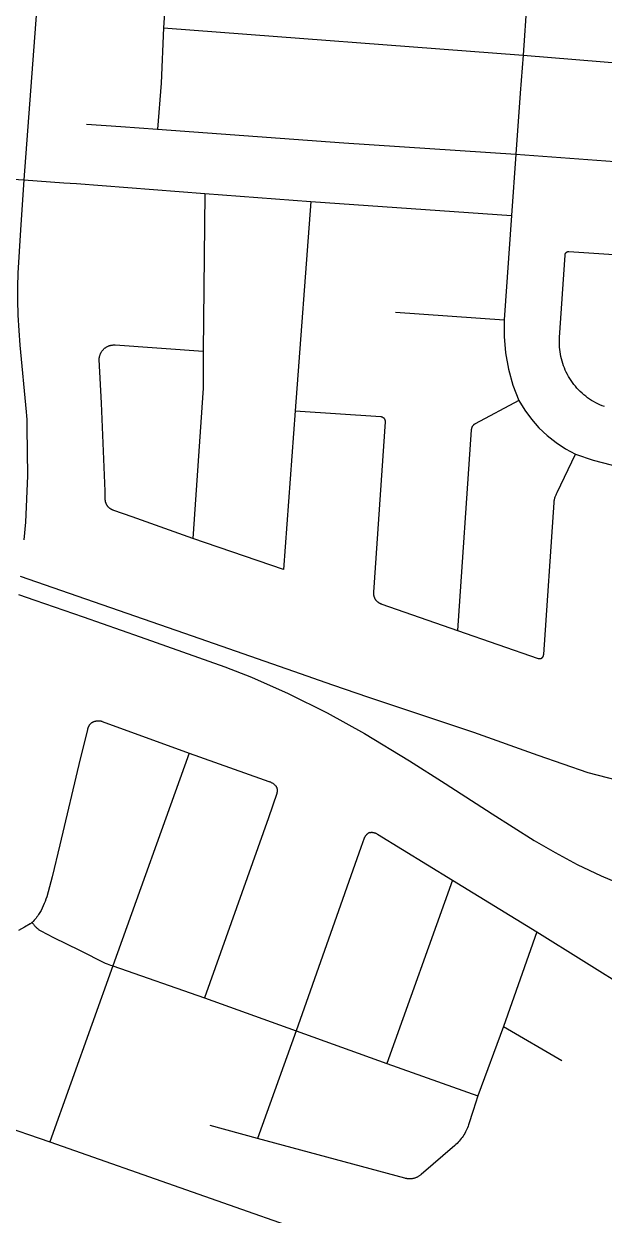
# Model space of a CAD drawing. Header units: inches. Extents: x 326453 to 344102, y 4677180 to 4689621.
# Drawn here: x 336702 to 337211, y 4678540 to 4679584 of the extents above; entities that cross this region are included whole.
import ezdxf

# ---------------------------------------------------------------- set-up
doc = ezdxf.new("R2010")
doc.units = ezdxf.units.IN
doc.header["$MEASUREMENT"] = 0
doc.layers.add('Street_Centreline', color=7, linetype='Continuous')

msp = doc.modelspace()

# ---------------------------------------------------------------- linework, layer by layer
at = {"layer": 'Street_Centreline'}
for p, q in [((336720.3822, 4679692.155), (336702.2771, 4679447.1313)), ((336824.6094, 4679580.2867), (337139.8729, 4679556.5339)), ((337133.5482, 4679469.6224), (337129.6511, 4679416.0709)), ((336636.093, 4679451.7895), (336702.2771, 4679447.1313)), ((336860.8868, 4679435.2956), (336859.54, 4679297.1186)), ((336860.8868, 4679435.2956), (336953.7239, 4679428.1138)), ((336953.7239, 4679428.1138), (336940.0417, 4679244.8864)), ((336953.7239, 4679428.1138), (337129.6511, 4679416.0709)), ((337129.6511, 4679416.0709), (337123.3794, 4679324.4514)), ((337028.0281, 4679331.2503), (337123.3794, 4679324.4514)), ((336847.1292, 4678944.7583), (336780.1718, 4678758.4072)), ((337078.0999, 4678833.528), (337020.5832, 4678672.9137)), ((337078.0999, 4678833.528), (337151.9087, 4678788.301)), ((337151.9087, 4678788.301), (337122.8378, 4678705.4615)), ((337151.9087, 4678788.301), (337240.8269, 4678732.7571)), ((336780.1718, 4678758.4072), (336725.1644, 4678604.4016)), ((336780.1718, 4678758.4072), (336860.6806, 4678730.3957)), ((336860.6806, 4678730.3957), (336940.869, 4678701.4673)), ((336940.869, 4678701.4673), (336907.0293, 4678607.1259)), ((336940.869, 4678701.4673), (337020.5832, 4678672.9137)), ((337122.8378, 4678705.4615), (337100.2846, 4678644.4735)), ((337122.8378, 4678705.4615), (337173.8573, 4678675.5821)), ((337020.5832, 4678672.9137), (337100.2846, 4678644.4735)), ((336634.0709, 4678635.1619), (336725.1644, 4678604.4016)), ((336907.0293, 4678607.1259), (336865.6167, 4678618.5887)), ((336725.1644, 4678604.4016), (337028.102, 4678498.0941))]:
    msp.add_line(p, q, dxfattribs=at)
for points in [[(336830.8549, 4679667.5058), (336828.0194, 4679627.9073), (336824.6094, 4679580.2867)], [(337146.2809, 4679644.506), (337143.302, 4679603.6551), (337139.8729, 4679556.5339)], [(336824.6094, 4679580.2867), (336822.5298, 4679531.9423), (336819.5482, 4679491.5519)], [(337139.8729, 4679556.5339), (337137.4452, 4679523.1739), (337133.5482, 4679469.6224)], [(337139.8729, 4679556.5339), (337395.7535, 4679535.5607), (337433.5032, 4679532.6552)], [(336757.2062, 4679496.1136), (336787.1871, 4679493.9191), (336819.5482, 4679491.5519)], [(336819.5482, 4679491.5519), (336982.8236, 4679479.6082), (337133.5482, 4679469.6224)], [(337133.5482, 4679469.6224), (337346.5194, 4679453.8684), (337328.1113, 4679187.5138)], [(336702.2771, 4679447.1313), (336699.181, 4679403.3502), (336697.0192, 4679365.436), (336696.6766, 4679353.5513), (336696.6785, 4679341.6617), (336697.0354, 4679328.4946), (336697.7199, 4679315.3405), (336698.7316, 4679302.2076), (336704.3272, 4679243.9707), (336704.6256, 4679240.5379), (336704.8173, 4679237.0975), (336704.902, 4679233.6528), (336704.8797, 4679230.2071), (336705.3359, 4679187.9024), (336703.7279, 4679147.2404), (336702.1846, 4679131.6402)], [(336702.2771, 4679447.1313), (336737.254, 4679444.6287), (336748.4756, 4679443.8654), (336860.8868, 4679435.2956)], [(337211.2529, 4679248.5064), (337209.2992, 4679249.2562), (337207.3728, 4679250.0737), (337205.4761, 4679250.9578), (337203.6114, 4679251.9076), (337201.7809, 4679252.9217), (337199.9869, 4679253.9991), (337198.2315, 4679255.1383), (337196.5169, 4679256.3381), (337194.8452, 4679257.5969), (337193.2184, 4679258.9133), (337191.6385, 4679260.2855), (337190.1074, 4679261.712), (337188.6269, 4679263.191), (337187.1989, 4679264.7208), (337185.8251, 4679266.2993), (337184.5072, 4679267.9249), (337183.2468, 4679269.5953), (337182.0454, 4679271.3088), (337180.9044, 4679273.063), (337179.8253, 4679274.856), (337178.8093, 4679276.6855), (337177.8578, 4679278.5493), (337176.9718, 4679280.4452), (337176.1525, 4679282.3708), (337175.4008, 4679284.3238), (337174.7176, 4679286.3018), (337174.1039, 4679288.3024), (337173.5602, 4679290.3232), (337173.0874, 4679292.3617), (337172.6858, 4679294.4155), (337172.3562, 4679296.482), (337172.0988, 4679298.5588), (337171.9139, 4679300.6433), (337171.8019, 4679302.733), (337171.7627, 4679304.8252), (337171.7966, 4679306.9176), (337171.9034, 4679309.0076), (337176.8606, 4679381.2861), (337176.8593, 4679381.3943), (337176.8617, 4679381.5025), (337176.8679, 4679381.6106), (337176.8779, 4679381.7183), (337176.8916, 4679381.8257), (337176.909, 4679381.9325), (337176.9301, 4679382.0386), (337176.9549, 4679382.144), (337176.9833, 4679382.2484), (337177.0153, 4679382.3518), (337177.0509, 4679382.454), (337177.0901, 4679382.5549), (337177.1327, 4679382.6544), (337177.1788, 4679382.7523), (337177.2282, 4679382.8486), (337177.2809, 4679382.9431), (337177.3369, 4679383.0357), (337177.3961, 4679383.1263), (337177.4584, 4679383.2148), (337177.5238, 4679383.3011), (337177.592, 4679383.385), (337177.6632, 4679383.4666), (337177.7372, 4679383.5456), (337177.8138, 4679383.622), (337177.8931, 4679383.6957), (337177.9749, 4679383.7666), (337178.0591, 4679383.8346), (337178.1456, 4679383.8996), (337178.2343, 4679383.9616), (337178.3251, 4679384.0205), (337178.4179, 4679384.0761), (337178.5126, 4679384.1286), (337178.609, 4679384.1777), (337178.7071, 4679384.2234), (337178.8067, 4679384.2657), (337178.9078, 4679384.3045), (337179.0101, 4679384.3397), (337179.1136, 4679384.3714), (337179.2181, 4679384.3995), (337179.3235, 4679384.4239), (337179.4298, 4679384.4446), (337179.5366, 4679384.4617), (337179.644, 4679384.475), (337179.7518, 4679384.4846), (337179.8599, 4679384.4904), (337179.9681, 4679384.4924), (337180.0763, 4679384.4907), (337180.1844, 4679384.4853), (337258.6169, 4679379.1585)], [(337123.3794, 4679324.4514), (337123.2941, 4679309.9887), (337124.5528, 4679295.5805), (337127.1447, 4679281.3517), (337131.0474, 4679267.4252), (337136.2271, 4679253.9215)], [(336850.3234, 4679133.0356), (336797.3336, 4679152.0498), (336781.0117, 4679157.6239), (336780.6781, 4679157.7275), (336780.3483, 4679157.8424), (336780.0226, 4679157.9685), (336779.7013, 4679158.1057), (336779.385, 4679158.2537), (336779.0738, 4679158.4123), (336778.7682, 4679158.5815), (336778.4686, 4679158.761), (336778.1752, 4679158.9506), (336777.8885, 4679159.1501), (336777.6088, 4679159.3593), (336777.3363, 4679159.5778), (336777.0714, 4679159.8055), (336776.8145, 4679160.0421), (336776.5658, 4679160.2873), (336776.3255, 4679160.5408), (336776.094, 4679160.8024), (336775.8716, 4679161.0717), (336775.6585, 4679161.3485), (336775.4549, 4679161.6323), (336775.2611, 4679161.9229), (336775.0773, 4679162.2199), (336774.9038, 4679162.523), (336774.7407, 4679162.8319), (336774.5882, 4679163.1461), (336774.4464, 4679163.4654), (336774.3157, 4679163.7892), (336774.196, 4679164.1174), (336774.0876, 4679164.4494), (336773.9906, 4679164.785), (336773.905, 4679165.1236), (336773.8311, 4679165.465), (336773.7688, 4679165.8087), (336773.7183, 4679166.1543), (336773.6795, 4679166.5014), (336773.6526, 4679166.8497), (336773.6376, 4679167.1986), (336773.4501, 4679174.4165), (336770.2891, 4679251.4709), (336768.3411, 4679289.8477), (336768.3584, 4679290.2943), (336768.3912, 4679290.74), (336768.4393, 4679291.1843), (336768.5026, 4679291.6268), (336768.5811, 4679292.0668), (336768.6748, 4679292.5038), (336768.7834, 4679292.9373), (336768.9069, 4679293.3668), (336769.0452, 4679293.7919), (336769.1979, 4679294.2119), (336769.3651, 4679294.6264), (336769.5464, 4679295.0349), (336769.7417, 4679295.4369), (336769.9507, 4679295.832), (336770.1732, 4679296.2196), (336770.4089, 4679296.5993), (336770.6576, 4679296.9707), (336770.9188, 4679297.3333), (336771.1925, 4679297.6867), (336771.4781, 4679298.0305), (336771.7754, 4679298.3642), (336772.084, 4679298.6875), (336772.4035, 4679299), (336772.7337, 4679299.3013), (336773.074, 4679299.591), (336773.4241, 4679299.8689), (336773.7835, 4679300.1345), (336774.1519, 4679300.3876), (336774.5288, 4679300.6278), (336774.9137, 4679300.855), (336775.3062, 4679301.0687), (336775.7058, 4679301.2688), (336776.1121, 4679301.455), (336776.5246, 4679301.6272), (336776.9428, 4679301.785), (336777.3661, 4679301.9283), (336777.7941, 4679302.0569), (336778.2263, 4679302.1708), (336778.6622, 4679302.2697), (336779.1012, 4679302.3535), (336779.5428, 4679302.4222), (336779.9866, 4679302.4756), (336780.4319, 4679302.5137), (336780.8782, 4679302.5364), (336781.3251, 4679302.5438), (336781.772, 4679302.5357), (336782.2183, 4679302.5123), (336859.54, 4679297.1186)], [(336859.54, 4679297.1186), (336859.5017, 4679264.5742), (336850.3234, 4679133.0356)], [(337136.2271, 4679253.9215), (337097.827, 4679233.3169), (337097.6349, 4679233.2094), (337097.4467, 4679233.0953), (337097.2626, 4679232.9747), (337097.0828, 4679232.8478), (337096.9075, 4679232.7146), (337096.737, 4679232.5755), (337096.5713, 4679232.4305), (337096.4109, 4679232.2799), (337096.2558, 4679232.1237), (337096.1062, 4679231.9623), (337095.9623, 4679231.7957), (337095.8243, 4679231.6242), (337095.6924, 4679231.448), (337095.5667, 4679231.2674), (337095.4473, 4679231.0825), (337095.3344, 4679230.8935), (337095.2282, 4679230.7007), (337095.1288, 4679230.5043), (337095.0363, 4679230.3046), (337094.9507, 4679230.1018), (337094.8723, 4679229.8962), (337094.8011, 4679229.6879), (337094.7372, 4679229.4773), (337094.6806, 4679229.2646), (337094.6315, 4679229.05), (337094.5899, 4679228.8339), (337094.5558, 4679228.6165), (337094.5293, 4679228.398), (337094.5105, 4679228.1787), (337082.4729, 4679052.4106)], [(337136.2271, 4679253.9215), (337141.3438, 4679245.3965), (337147.2147, 4679237.3724), (337153.7911, 4679229.9154), (337161.0185, 4679223.0876), (337168.837, 4679216.9454), (337177.1817, 4679211.5399), (337185.9836, 4679206.9158)], [(336940.0417, 4679244.8863), (336929.8676, 4679105.8092), (336850.3234, 4679133.0356)], [(336940.0417, 4679244.8864), (337015.1285, 4679239.7762), (337015.2703, 4679239.7641), (337015.4117, 4679239.7471), (337015.5524, 4679239.7252), (337015.6922, 4679239.6984), (337015.8311, 4679239.6669), (337015.9687, 4679239.6305), (337016.105, 4679239.5895), (337016.2399, 4679239.5437), (337016.373, 4679239.4933), (337016.5044, 4679239.4383), (337016.6337, 4679239.3789), (337016.7609, 4679239.315), (337016.8859, 4679239.2467), (337017.0084, 4679239.1741), (337017.1283, 4679239.0974), (337017.2455, 4679239.0166), (337017.3599, 4679238.9317), (337017.4712, 4679238.843), (337017.5794, 4679238.7504), (337017.6843, 4679238.6542), (337017.7859, 4679238.5544), (337017.8839, 4679238.4512), (337017.9783, 4679238.3446), (337018.069, 4679238.2348), (337018.1558, 4679238.122), (337018.2387, 4679238.0062), (337018.3175, 4679237.8877), (337018.3922, 4679237.7664), (337018.4626, 4679237.6427), (337018.5288, 4679237.5166), (337018.5905, 4679237.3883), (337018.6477, 4679237.258), (337018.7005, 4679237.1257), (337018.7486, 4679236.9917), (337018.792, 4679236.8561), (337018.8308, 4679236.7191), (337018.8647, 4679236.5808), (337018.8939, 4679236.4415), (337018.9183, 4679236.3012), (337018.9377, 4679236.1602), (337018.9523, 4679236.0185), (337018.962, 4679235.8765), (337018.9668, 4679235.7342), (337018.9667, 4679235.5918), (337018.9616, 4679235.4495), (337018.9516, 4679235.3075), (337018.9367, 4679235.1659), (337008.7754, 4679085.8341), (337008.7579, 4679085.4885), (337008.7523, 4679085.1425), (337008.7587, 4679084.7966), (337008.777, 4679084.4511), (337008.8073, 4679084.1064), (337008.8494, 4679083.7629), (337008.9033, 4679083.4211), (337008.9691, 4679083.0814), (337009.0465, 4679082.7442), (337009.1355, 4679082.4098), (337009.236, 4679082.0787), (337009.3479, 4679081.7513), (337009.471, 4679081.4279), (337009.6053, 4679081.109), (337009.7504, 4679080.7949), (337009.9064, 4679080.486), (337010.0728, 4679080.1827), (337010.2497, 4679079.8853), (337010.4368, 4679079.5942), (337010.6337, 4679079.3097), (337010.8404, 4679079.0322), (337011.0566, 4679078.762), (337011.2819, 4679078.4994), (337011.5162, 4679078.2448), (337011.7591, 4679077.9984), (337012.0104, 4679077.7605), (337012.2698, 4679077.5315), (337012.5369, 4679077.3115), (337012.8114, 4679077.1009), (337013.0931, 4679076.9), (337013.3815, 4679076.7088), (337013.6764, 4679076.5278), (337013.9774, 4679076.357), (337014.284, 4679076.1967), (337014.596, 4679076.0471), (337014.913, 4679075.9084), (337015.2346, 4679075.7807), (337015.5604, 4679075.6642), (337015.8901, 4679075.559), (337016.2231, 4679075.4653), (337082.4729, 4679052.4106)], [(337082.4729, 4679052.4106), (337153.1544, 4679027.8634), (337153.2739, 4679027.8241), (337153.3948, 4679027.7891), (337153.5167, 4679027.7582), (337153.6397, 4679027.7314), (337153.7635, 4679027.709), (337153.888, 4679027.6908), (337154.013, 4679027.6769), (337154.1385, 4679027.6674), (337154.2642, 4679027.6621), (337154.3899, 4679027.6612), (337154.5157, 4679027.6646), (337154.6413, 4679027.6723), (337154.7665, 4679027.6844), (337154.8913, 4679027.7007), (337155.0154, 4679027.7214), (337155.1387, 4679027.7463), (337155.2611, 4679027.7754), (337155.3824, 4679027.8087), (337155.5025, 4679027.8462), (337155.6213, 4679027.8877), (337155.7385, 4679027.9334), (337155.8541, 4679027.983), (337155.9679, 4679028.0366), (337156.0799, 4679028.0941), (337156.1897, 4679028.1554), (337156.2974, 4679028.2204), (337156.4028, 4679028.2891), (337156.5058, 4679028.3614), (337156.6062, 4679028.4372), (337156.704, 4679028.5164), (337156.7989, 4679028.5989), (337156.891, 4679028.6846), (337156.9801, 4679028.7735), (337157.066, 4679028.8654), (337157.1488, 4679028.9601), (337157.2282, 4679029.0577), (337157.3043, 4679029.1579), (337157.3768, 4679029.2607), (337157.4458, 4679029.3659), (337157.5111, 4679029.4735), (337157.5726, 4679029.5832), (337157.6304, 4679029.695), (337157.6843, 4679029.8087), (337157.7342, 4679029.9241), (337157.7801, 4679030.0413), (337157.822, 4679030.1599), (337157.8597, 4679030.2799), (337157.8934, 4679030.4011), (337157.9228, 4679030.5235), (337157.948, 4679030.6467), (337157.9689, 4679030.7708), (337157.9856, 4679030.8955), (337157.9979, 4679031.0207), (337158.0059, 4679031.1463), (337158.0097, 4679031.272), (337158.0091, 4679031.3978), (337167.1563, 4679164.634), (337167.2158, 4679165.3237), (337167.2994, 4679166.0109), (337167.4071, 4679166.6947), (337167.5387, 4679167.3743), (337167.694, 4679168.0489), (337167.8728, 4679168.7176), (337168.075, 4679169.3796), (337168.3003, 4679170.0342), (337168.5484, 4679170.6805), (337168.8189, 4679171.3176), (337169.1117, 4679171.9449), (337169.4262, 4679172.5615), (337169.7622, 4679173.1668), (337185.9836, 4679206.9158)], [(337185.9836, 4679206.9158), (337201.3243, 4679201.5998), (337217.0286, 4679197.4799), (337233.0034, 4679194.5805), (337249.1539, 4679192.9187)], [(336698.9674, 4679099.9973), (336849.8547, 4679047.5439), (336938.5222, 4679016.8108), (336972.7509, 4679004.774), (337004.4598, 4678993.9347), (337096.4909, 4678963.1445), (337153.002, 4678942.9945), (337196.5914, 4678928.0369), (337222.6149, 4678921.2084), (337245.3855, 4678914.3799), (337268.8066, 4678909.5024), (337303.4103, 4678902.6242), (337333.3374, 4678898.397), (337355.132, 4678895.1454), (337397.2435, 4678891.3894), (337428.0509, 4678889.4788), (337481.3143, 4678888.9071), (337547.7253, 4678892.0549), (337617.8735, 4678899.9548)], [(336697.6075, 4679083.979), (336711.8674, 4679079.0343), (336754.1352, 4679064.3637), (336804.287, 4679046.7033), (336878.4559, 4679020.5877), (336901.8798, 4679011.354), (336933.9709, 4678997.1627), (336968.0574, 4678980.0457), (337001.0551, 4678962.0322), (337040.4003, 4678938.1764), (337071.5269, 4678918.3305), (337112.8527, 4678891.717), (337149.5592, 4678868.3595), (337167.9455, 4678857.6753), (337187.3319, 4678847.3879), (337208.5358, 4678837.2367), (337234.6061, 4678826.1483), (337258.4161, 4678816.849), (337284.643, 4678808.2102), (337307.8746, 4678801.439), (337330.4368, 4678796.4992), (337354.8384, 4678791.6336), (337369.9252, 4678789.4853)], [(336762.2232, 4678971.7465), (336761.956, 4678971.5722), (336761.6949, 4678971.389), (336761.4401, 4678971.1971), (336761.1918, 4678970.9967), (336760.9505, 4678970.7881), (336760.7164, 4678970.5715), (336760.4897, 4678970.3471), (336760.2706, 4678970.1151), (336760.0596, 4678969.876), (336759.8567, 4678969.6298), (336759.6622, 4678969.3769), (336759.4764, 4678969.1177), (336759.2994, 4678968.8523), (336759.1314, 4678968.5811), (336758.9727, 4678968.3043), (336758.8235, 4678968.0224), (336758.6838, 4678967.7356), (336758.5538, 4678967.4443), (336758.4338, 4678967.1488), (336758.3238, 4678966.8493), (336758.2239, 4678966.5464), (336758.1343, 4678966.2402), (336758.0551, 4678965.9312), (336757.9864, 4678965.6197), (336757.9281, 4678965.3061), (336751.5954, 4678939.9314), (336733.8741, 4678864.6299), (336726.9654, 4678836.3886), (336724.7306, 4678827.7082), (336722.2872, 4678819.0843), (336721.6381, 4678817.0254), (336720.9181, 4678814.9901), (336720.1283, 4678812.981), (336719.2695, 4678811.0004), (336718.3428, 4678809.0506), (336717.3493, 4678807.134), (336716.2901, 4678805.2529), (336715.1666, 4678803.4095), (336714.4728, 4678802.355), (336713.7431, 4678801.3252), (336712.9783, 4678800.3211), (336712.1792, 4678799.3441), (336711.3469, 4678798.3952), (336710.4824, 4678797.4756), (336709.5866, 4678796.5864)], [(336762.2232, 4678971.7465), (336762.5125, 4678971.9215), (336762.8075, 4678972.0867), (336763.1079, 4678972.2418), (336763.4134, 4678972.3867), (336763.7236, 4678972.5211), (336764.0381, 4678972.645), (336764.3567, 4678972.7582), (336764.6789, 4678972.8606), (336765.0044, 4678972.952), (336765.3328, 4678973.0324), (336765.6637, 4678973.1017), (336765.9968, 4678973.1597), (336766.3317, 4678973.2064), (336766.6679, 4678973.2418), (336767.0051, 4678973.2658), (336767.343, 4678973.2784), (336767.6811, 4678973.2796), (336768.019, 4678973.2693), (336768.3564, 4678973.2477), (336768.6929, 4678973.2146), (336769.028, 4678973.1702), (336769.3615, 4678973.1145), (336769.6929, 4678973.0476), (336770.0219, 4678972.9695), (336770.348, 4678972.8804), (336770.6709, 4678972.7802), (336770.9902, 4678972.6692), (336847.1292, 4678944.7583)], [(336847.1292, 4678944.7583), (336908.8974, 4678922.8207), (336917.0019, 4678920.1454), (336917.4593, 4678919.9857), (336917.911, 4678919.8107), (336918.3566, 4678919.6206), (336918.7955, 4678919.4154), (336919.2271, 4678919.1955), (336919.6511, 4678918.9612), (336920.067, 4678918.7126), (336920.4741, 4678918.4501), (336920.8722, 4678918.174), (336921.2607, 4678917.8846), (336921.6392, 4678917.5822), (336922.0072, 4678917.2671), (336922.3644, 4678916.9398), (336922.7103, 4678916.6007), (336923.0445, 4678916.2499), (336923.3666, 4678915.8881)], [(336923.3666, 4678915.8881), (336923.4911, 4678915.6619), (336923.6078, 4678915.4316), (336923.7166, 4678915.1975), (336923.8175, 4678914.9599), (336923.9103, 4678914.719), (336923.9949, 4678914.4751), (336924.0712, 4678914.2284), (336924.1391, 4678913.9794), (336924.1986, 4678913.7281), (336924.2496, 4678913.4751), (336924.2919, 4678913.2204), (336924.3257, 4678912.9644), (336924.3507, 4678912.7075), (336924.3671, 4678912.4498), (336924.3748, 4678912.1918), (336924.3737, 4678911.9336), (336924.3639, 4678911.6756), (336924.3454, 4678911.4181), (336924.3183, 4678911.1614), (336924.2824, 4678910.9057), (336924.238, 4678910.6514), (336924.1849, 4678910.3988), (336924.1234, 4678910.148), (336924.0534, 4678909.8995), (336923.9751, 4678909.6535), (336916.7771, 4678888.3033), (336860.6806, 4678730.3957)], [(337005.7718, 4678875.342), (337005.5016, 4678875.2453), (337005.235, 4678875.1393), (337004.9722, 4678875.0241), (337004.7136, 4678874.8998), (337004.4595, 4678874.7666), (337004.2102, 4678874.6246), (337003.966, 4678874.474), (337003.7271, 4678874.3151), (337003.494, 4678874.1478), (337003.2667, 4678873.9726), (337003.0458, 4678873.7896), (337002.8313, 4678873.599), (337002.6236, 4678873.401), (337002.423, 4678873.196), (337002.2295, 4678872.984), (337002.0436, 4678872.7655), (337001.8654, 4678872.5406), (337001.6951, 4678872.3097), (337001.533, 4678872.0729), (337001.3792, 4678871.8307), (337001.234, 4678871.5833), (337001.0974, 4678871.3309), (337000.9697, 4678871.074), (337000.8511, 4678870.8128), (337000.7416, 4678870.5476), (337000.6414, 4678870.2787), (336997.7935, 4678862.2109), (336940.869, 4678701.4673)], [(337005.7718, 4678875.342), (337006.0364, 4678875.3906), (337006.3025, 4678875.4301), (337006.5698, 4678875.4604), (337006.8379, 4678875.4816), (337007.1067, 4678875.4936), (337007.3756, 4678875.4963), (337007.6446, 4678875.4898), (337007.9131, 4678875.4741), (337008.181, 4678875.4492), (337008.4478, 4678875.4152), (337008.7133, 4678875.372), (337008.9772, 4678875.3197), (337009.2391, 4678875.2584), (337009.4988, 4678875.1882), (337009.7559, 4678875.1091), (337010.0102, 4678875.0213), (337010.2612, 4678874.9247), (337010.5089, 4678874.8197), (337010.9574, 4678874.6114), (337011.3989, 4678874.3886), (337011.8329, 4678874.1515), (337012.259, 4678873.9004), (337078.0999, 4678833.528)], [(336709.5866, 4678796.5864), (336709.354, 4678796.3706), (336709.1145, 4678796.1625), (336708.8683, 4678795.9624), (336708.6157, 4678795.7704), (336708.357, 4678795.5868), (336708.0923, 4678795.4118), (336707.8221, 4678795.2455), (336702.7176, 4678792.3173), (336697.5304, 4678789.5382)], [(336709.5866, 4678796.5864), (336709.9367, 4678796.0052), (336710.3065, 4678795.4364), (336710.6958, 4678794.8806), (336711.1039, 4678794.3385), (336711.5304, 4678793.8108), (336711.9748, 4678793.2981), (336712.4366, 4678792.801), (336712.9152, 4678792.32), (336713.4101, 4678791.8558), (336713.9206, 4678791.4089), (336714.4463, 4678790.9798), (336714.9863, 4678790.569), (336715.5402, 4678790.1771), (336716.1072, 4678789.8044), (336716.6867, 4678789.4515), (336717.278, 4678789.1187), (336728.224, 4678783.2036), (336751.1792, 4678772.0895), (336773.6926, 4678760.8577), (336775.1692, 4678760.2334), (336776.6617, 4678759.6482), (336778.1692, 4678759.1025), (336780.1718, 4678758.4072)], [(337100.2846, 4678644.4735), (337096.2421, 4678631.89), (337092.2283, 4678619.2903), (337091.7677, 4678617.9833), (337091.2636, 4678616.6926), (337090.7166, 4678615.4194), (337090.1273, 4678614.1653), (337089.4963, 4678612.9316), (337088.8243, 4678611.7197), (337088.1122, 4678610.531), (337087.3607, 4678609.3668), (337086.5706, 4678608.2284), (337085.7428, 4678607.1171), (337084.8783, 4678606.0341), (337083.978, 4678604.9807), (337083.0429, 4678603.9581), (337082.0742, 4678602.9672), (337081.0728, 4678602.0094), (337080.0399, 4678601.0857), (337050.6516, 4678575.6756), (337050.2491, 4678575.3356), (337049.8353, 4678575.0095), (337049.4107, 4678574.6976), (337048.9757, 4678574.4004), (337048.5309, 4678574.118), (337048.0768, 4678573.8509), (337047.6138, 4678573.5994), (337047.1426, 4678573.3637), (337046.6637, 4678573.1441), (337046.1776, 4678572.941), (337045.6849, 4678572.7544), (337045.1861, 4678572.5847), (337044.6818, 4678572.432), (337044.1727, 4678572.2965), (337043.6593, 4678572.1783), (337043.1421, 4678572.0777), (337042.6218, 4678571.9946), (337042.099, 4678571.9293), (337041.5743, 4678571.8817), (337041.0483, 4678571.852), (337040.5216, 4678571.8401), (337039.9947, 4678571.8462), (337039.4684, 4678571.8701), (337038.9432, 4678571.9118), (337038.4197, 4678571.9714), (337037.8986, 4678572.0486), (337037.3803, 4678572.1435), (337036.8656, 4678572.256), (337036.355, 4678572.3858), (336998.3647, 4678582.7365), (336907.0292, 4678607.1259)]]:
    msp.add_lwpolyline(points, dxfattribs=at)

doc.saveas('drawing.dxf')
